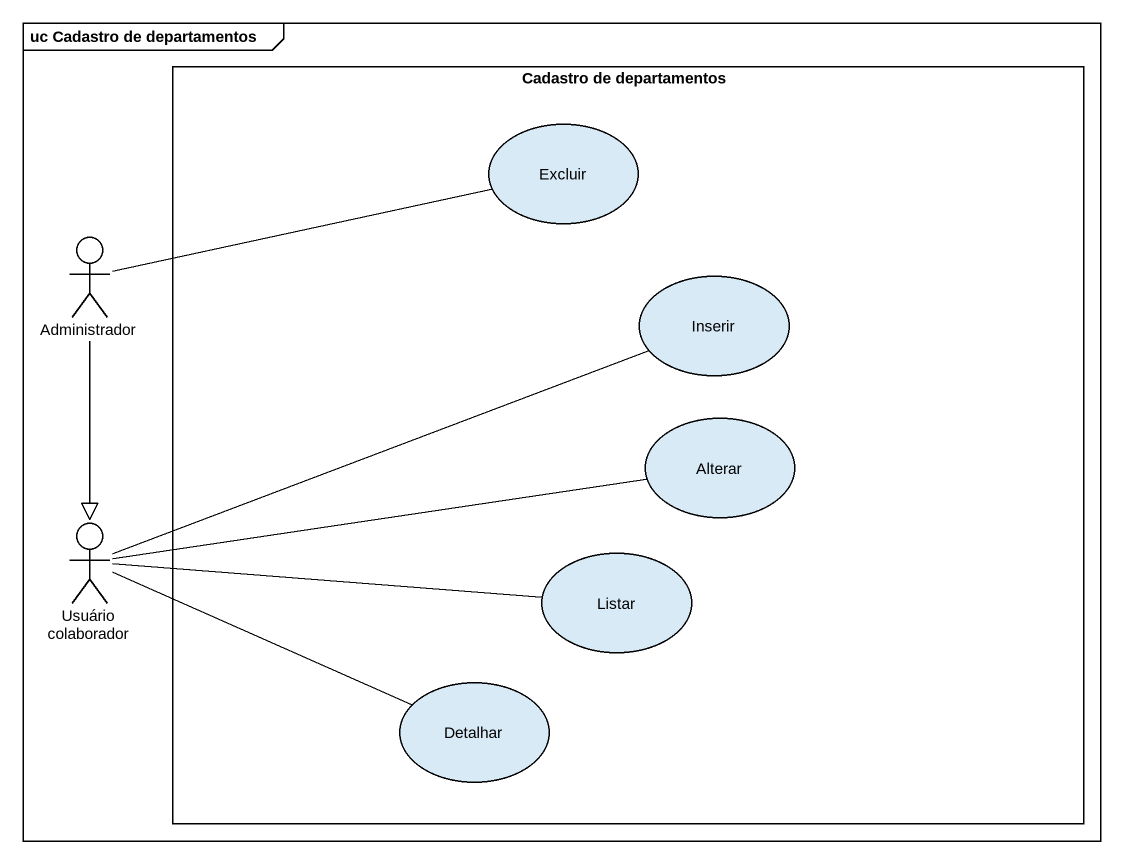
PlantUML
@startuml
mainframe uc Cadastro de departamentos
rectangle "Cadastro de departamentos" as Cadastro_de_departamentos {
  usecase Excluir
  usecase Inserir
  usecase Alterar
  usecase Listar
  usecase Detalhar
}
actor Administrador
actor "Usuário colaborador" as Usuário_colaborador
Administrador -right- Excluir
Administrador --|> Usuário_colaborador
Usuário_colaborador -right- Inserir
Usuário_colaborador -right- Alterar
Usuário_colaborador -right- Listar
Usuário_colaborador -right- Detalhar
@enduml
